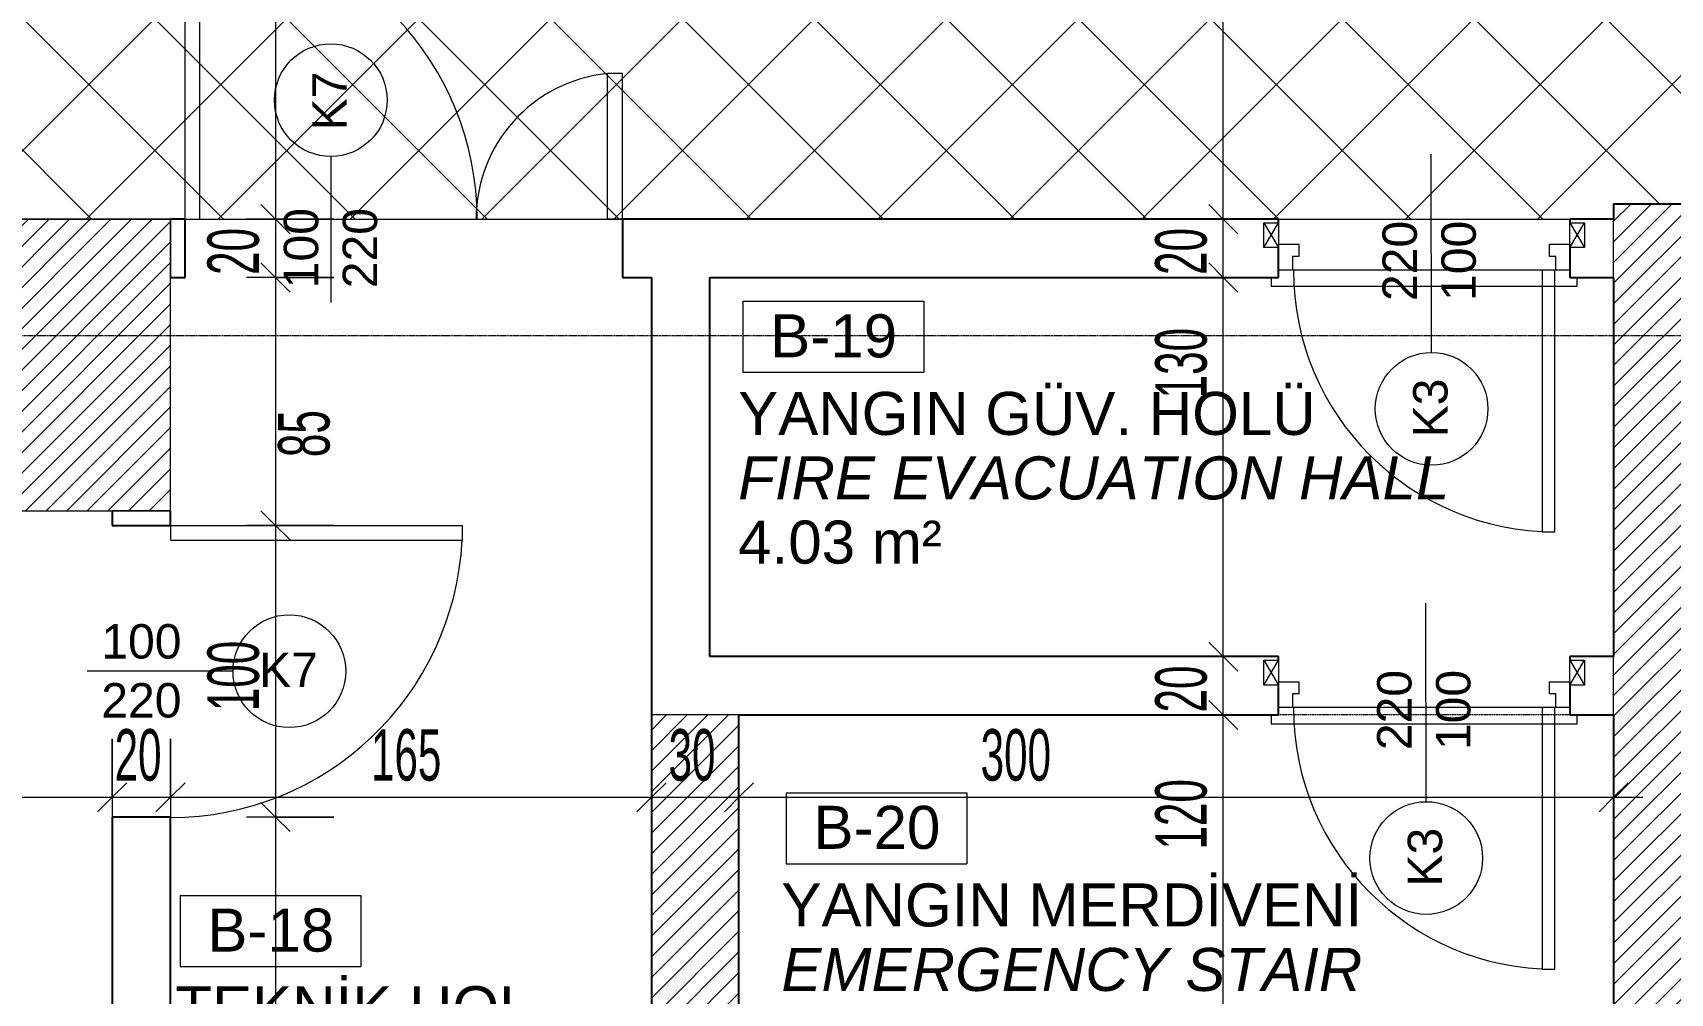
# Model space of a CAD drawing. Header units: centimetres. Extents: x -9345 to 11316, y -7197 to -3465.
# Drawn here: x -1354 to -793, y -5086 to -4757 of the extents above; entities that cross this region are included whole.
import ezdxf

# ---------------------------------------------------------------- set-up
doc = ezdxf.new("R2010")
doc.units = ezdxf.units.CM
doc.linetypes.add('Grid Line 1_4_', pattern=[1.11125, 0.635, -0.15875, 0.15875, -0.15875])
doc.linetypes.add('Overhead', pattern=[0.396875, 0.238125, -0.15875])
for name, color, linetype, lineweight in [('A-ANNO-DIMS', 211, 'Continuous', 9), ('A-ANNO-DIMS-100', 211, 'Continuous', 9), ('A-AREA-IDEN', 2, 'Continuous', 9), ('A-DETL-GENF', 92, 'Continuous', 9), ('A-DETL-THIN', 151, 'Continuous', 9), ('A-DOOR', 31, 'Continuous', 9), ('A-DOOR-FRAM', 31, 'Continuous', 18), ('A-DOOR-IDEN', 31, 'Continuous', 9), ('A-WALL', 113, 'Continuous', 9), ('A-WALL-PATT', 111, 'Continuous', 25), ('S-COLS', 52, 'Continuous', 9), ('S-GRID', 1, 'Continuous', 9), ('S-STRS-MBND', 31, 'Overhead', 9)]:
    doc.layers.add(name, color=color, linetype=linetype, lineweight=lineweight)
doc.styles.add('Arial_2', font='arial.ttf', dxfattribs={"height": 14.752994})
doc.styles.add('Arial_5', font='arial.ttf', dxfattribs={"height": 11.802395})
doc.styles.add('Arial_I', font='ariali.ttf', dxfattribs={"height": 14.752994})
doc.styles.add('Swis721 LtCn BT_1', font='swisscl.ttf', dxfattribs={"width": 0.8, "height": 17.639445})
doc.dimstyles.new('IUAS_DIMENSION_INSIDE_100', dxfattribs={"dimscale": 30.48, "dimtxt": 18, "dimasz": 0.328084, "dimexe": 0.328084, "dimexo": 0.0625, "dimgap": 0, "dimtad": 1, "dimdec": 0, "dimdsep": 46, "dimtxsty": 'Swis721 LtCn BT_1', "dimblk1": 'OBLIQUE', "dimblk2": 'OBLIQUE', "dimsah": 1, "dimcen": 0.09, "dimdle": 0.328084, "dimazin": 0, "dimtfac": 1, "dimtdec": 4, "dimtix": 1, "dimtmove": 0, "dimatfit": 3, "dimfxl": 0.656168, "dimfxlon": 1, "dimtvp": 1, "dimtolj": 1, "dimtzin": 0, "dimarcsym": 2})
doc.dimstyles.new('IUAS_DIMENSION_INSIDE_100_4', dxfattribs={"dimscale": 30.48, "dimtxt": 18, "dimasz": 0.328084, "dimexe": 0.328084, "dimexo": 0.0625, "dimgap": 0, "dimtad": 1, "dimdec": 0, "dimdsep": 46, "dimtxsty": 'Swis721 LtCn BT_1', "dimblk1": 'OBLIQUE', "dimblk2": 'OBLIQUE', "dimsah": 1, "dimcen": 0.09, "dimdle": 0.328084, "dimazin": 0, "dimtfac": 1, "dimtdec": 4, "dimtix": 1, "dimtmove": 2, "dimatfit": 3, "dimfxl": 0.656168, "dimfxlon": 1, "dimtvp": 1, "dimtolj": 1, "dimtzin": 0, "dimarcsym": 2})
pattern_1 = [(45, (0, 0), (-3.535534, 3.535534), [])]

# ---------------------------------------------------------------- blocks, each defined once
blk = doc.blocks.new('M_Single-Flush2 - IUAS_A_DOOR_K7 _yangına dayanıklı saç kapı  100x220_-1640812-_116_30 KONKORS KATI _ CONCOURSE LEVEL')
at = {"layer": 'A-DOOR', "lineweight": 18}
for p, q in [((50, -10), (44.9, -10)), ((44.9, -10.01), (44.9, -110.04)), ((50, -10.01), (50, -110.04)), ((50, -110.04), (44.9, -110.04))]:
    blk.add_line(p, q, dxfattribs=at)
at = {"layer": 'A-DOOR'}
blk.add_arc((50, -10), 100.17, 180.0034, 267.0816, dxfattribs=at)
blk = doc.blocks.new('M_Single-Flush1 - K1-KAPI 500 x 2200mm-1465101-_116_30 KONKORS KATI _ CONCOURSE LEVEL')
at = {"layer": 'A-DOOR', "lineweight": 18}
for p, q in [((19.9, 10.01), (19.9, 59.91)), ((25, 59.91), (19.9, 59.91)), ((25, 10.01), (25, 59.91)), ((25, 10), (19.9, 10))]:
    blk.add_line(p, q, dxfattribs=at)
at = {"layer": 'A-DOOR'}
blk.add_arc((25, 10), 50.17, 95.8345, 179.9933, dxfattribs=at)
blk = doc.blocks.new('M_Single-Flush2 - IUAS_A_DOOR_K7 _yangına dayanıklı saç kapı  100x220_-V4-_116_30 KONKORS KATI _ CONCOURSE LEVEL')
at = {"layer": 'A-DOOR', "lineweight": 18}
for p, q in [((44.9, -10), (44.9, -110.04)), ((50, -10), (44.9, -10)), ((50, -10), (50, -110.04)), ((50, -110.04), (44.9, -110.04))]:
    blk.add_line(p, q, dxfattribs=at)
at = {"layer": 'A-DOOR'}
blk.add_arc((50, -10), 100.17, 180, 267.0816, dxfattribs=at)
blk = doc.blocks.new('ExtSgl Flush Fire Escape - IUAS_A_DOOR_K3 _Yangın Kapısı 100x220_-1640866-_116_30 KONKORS KATI _ CONCOURSE LEVEL')
at = {"layer": 'A-DOOR'}
for p, q in [((-55, 0.25), (-50, 8.75)), ((-55, 8.75), (-50, 0.25)), ((-55, 0.25), (-55, 8.75)), ((-55, 8.75), (-50, 8.75)), ((-50, 8.75), (-50, 0.25)), ((50, 0.25), (55, 8.75)), ((50, 8.75), (55, 0.25)), ((50, 0.25), (50, 8.75)), ((50, 8.75), (55, 8.75)), ((55, 8.75), (55, 0.25)), ((-50, 0.25), (-55, 0.25)), ((55, 0.25), (50, 0.25)), ((-52.5, -10), (-52.5, -13)), ((44.85, -7.5), (-44.85, -7.5)), ((40.45, -7.5), (40.45, -97.2)), ((44.85, -7.5), (40.45, -7.5)), ((44.85, -97.2), (44.85, -7.5)), ((52.5, -13), (52.5, -10)), ((-52.5, -13), (52.5, -13)), ((40.45, -97.2), (44.85, -97.2))]:
    blk.add_line(p, q, dxfattribs=at)
blk.add_arc((44.85, -7.5), 89.7, 180, 270, dxfattribs=at)
at = {"layer": 'A-DOOR-FRAM'}
for p, q in [((-50, 1.4), (-42.95, 1.4)), ((-50, -7.5), (-50, 0.25)), ((-42.95, 1.4), (-42.95, -2.8)), ((42.95, 1.4), (50, 1.4)), ((42.95, -2.8), (42.95, 1.4)), ((50, 0.25), (50, -7.5)), ((-45.15, -2.8), (-45.15, -7.5)), ((-42.95, -2.8), (-45.15, -2.8)), ((45.15, -2.8), (42.95, -2.8)), ((45.15, -7.5), (45.15, -2.8)), ((-45.15, -7.5), (-50, -7.5)), ((50, -7.5), (45.15, -7.5))]:
    blk.add_line(p, q, dxfattribs=at)
blk = doc.blocks.new('IUAS_A_ROOM_100S - No_İsmi_Alan-1315501-_116_30 KONKORS KATI _ CONCOURSE LEVEL')
at = {"layer": 'A-AREA-IDEN'}
for p, q in [((-0.101, 0.1926), (-0.101, -0.0511)), ((-0.101, 0.1926), (0.5191, 0.1926)), ((0.5191, 0.1926), (0.5191, -0.0511)), ((-0.101, -0.0511), (0.5191, -0.0511))]:
    blk.add_line(p, q, dxfattribs=at)
blk = doc.blocks.new('DIMBLOCK152-_116_30 KONKORS KATI _ CONCOURSE LEVEL')
at = {"layer": 'A-ANNO-DIMS-100', "transparency": 16777216}
for p, q in [((-945.86, -4990.53), (-950.86, -4985.53)), ((-965.86, -4990.53), (-935.86, -4990.53)), ((-945.86, -4990.53), (-965.86, -4990.53)), ((-945.86, -5110.53), (-945.86, -4990.53)), ((-945.86, -4990.53), (-940.86, -4995.53)), ((-965.86, -5110.53), (-935.86, -5110.53)), ((-945.86, -5110.53), (-965.86, -5110.53)), ((-945.86, -5110.53), (-950.86, -5105.53)), ((-945.86, -5110.53), (-940.86, -5115.53))]:
    blk.add_line(p, q, dxfattribs=at)
at = {"layer": 'A-ANNO-DIMS-100', "color": 0, "transparency": 16777216, "insert": (-969.21, -5036.67), "char_height": 17.639, "width": 32.9143, "attachment_point": 1, "rotation": 90, "line_spacing_factor": 0.971848, "style": 'Swis721 LtCn BT_1'}
blk.add_mtext('120', dxfattribs=at)
blk = doc.blocks.new('_Oblique')
at = {"color": 0, "linetype": 'ByBlock', "lineweight": -2}
blk.add_line((-0.5, -0.5), (0.5, 0.5), dxfattribs=at)
blk = doc.blocks.new('DIMBLOCK153-_116_30 KONKORS KATI _ CONCOURSE LEVEL')
at = {"layer": 'A-ANNO-DIMS-100', "transparency": 16777216}
for p, q in [((-965.86, -4970.53), (-935.86, -4970.53)), ((-945.86, -4970.53), (-965.86, -4970.53)), ((-945.86, -4970.53), (-950.86, -4965.53)), ((-945.86, -4990.53), (-945.86, -4970.53)), ((-945.86, -4970.53), (-940.86, -4975.53)), ((-945.86, -4990.53), (-950.86, -4985.53)), ((-965.86, -4990.53), (-935.86, -4990.53)), ((-945.86, -4990.53), (-965.86, -4990.53)), ((-945.86, -4990.53), (-940.86, -4995.53))]:
    blk.add_line(p, q, dxfattribs=at)
at = {"layer": 'A-ANNO-DIMS-100', "color": 0, "transparency": 16777216, "insert": (-969.21, -4989.67), "char_height": 17.639, "width": 21.9429, "attachment_point": 1, "rotation": 90, "line_spacing_factor": 0.971848, "style": 'Swis721 LtCn BT_1'}
blk.add_mtext('20', dxfattribs=at)
blk = doc.blocks.new('DIMBLOCK154-_116_30 KONKORS KATI _ CONCOURSE LEVEL')
at = {"layer": 'A-ANNO-DIMS-100', "transparency": 16777216}
for p, q in [((-945.86, -4840.53), (-950.86, -4835.53)), ((-965.86, -4840.53), (-935.86, -4840.53)), ((-945.86, -4840.53), (-965.86, -4840.53)), ((-945.86, -4970.53), (-945.86, -4840.53)), ((-945.86, -4840.53), (-940.86, -4845.53)), ((-965.86, -4970.53), (-935.86, -4970.53)), ((-945.86, -4970.53), (-965.86, -4970.53)), ((-945.86, -4970.53), (-950.86, -4965.53)), ((-945.86, -4970.53), (-940.86, -4975.53))]:
    blk.add_line(p, q, dxfattribs=at)
at = {"layer": 'A-ANNO-DIMS-100', "color": 0, "transparency": 16777216, "insert": (-969.21, -4881.98), "char_height": 17.639, "width": 32.9143, "attachment_point": 1, "rotation": 90, "line_spacing_factor": 0.971848, "style": 'Swis721 LtCn BT_1'}
blk.add_mtext('130', dxfattribs=at)
blk = doc.blocks.new('DIMBLOCK155-_116_30 KONKORS KATI _ CONCOURSE LEVEL')
at = {"layer": 'A-ANNO-DIMS-100', "transparency": 16777216}
for p, q in [((-945.86, -4820.53), (-950.86, -4815.53)), ((-965.86, -4820.53), (-935.86, -4820.53)), ((-945.86, -4820.53), (-965.86, -4820.53)), ((-945.86, -4840.53), (-945.86, -4820.53)), ((-945.86, -4820.53), (-940.86, -4825.53)), ((-945.86, -4840.53), (-950.86, -4835.53)), ((-965.86, -4840.53), (-935.86, -4840.53)), ((-945.86, -4840.53), (-965.86, -4840.53)), ((-945.86, -4840.53), (-940.86, -4845.53))]:
    blk.add_line(p, q, dxfattribs=at)
at = {"layer": 'A-ANNO-DIMS-100', "color": 0, "transparency": 16777216, "insert": (-969.21, -4839.67), "char_height": 17.639, "width": 21.9429, "attachment_point": 1, "rotation": 90, "line_spacing_factor": 0.971848, "style": 'Swis721 LtCn BT_1'}
blk.add_mtext('20', dxfattribs=at)
blk = doc.blocks.new('DIMBLOCK156-_116_30 KONKORS KATI _ CONCOURSE LEVEL')
at = {"layer": 'A-ANNO-DIMS-100', "transparency": 16777216}
for p, q in [((-945.86, -4164.91), (-950.86, -4159.91)), ((-925.86, -4164.91), (-955.86, -4164.91)), ((-945.86, -4820.53), (-945.86, -4164.91)), ((-945.86, -4164.91), (-940.86, -4169.91)), ((-945.86, -4164.91), (-925.86, -4164.91)), ((-945.86, -4820.53), (-950.86, -4815.53)), ((-965.86, -4820.53), (-935.86, -4820.53)), ((-945.86, -4820.53), (-965.86, -4820.53)), ((-945.86, -4820.53), (-940.86, -4825.53))]:
    blk.add_line(p, q, dxfattribs=at)
at = {"layer": 'A-ANNO-DIMS-100', "color": 0, "transparency": 16777216, "insert": (-969.21, -4506.43), "char_height": 17.639, "width": 32.9143, "attachment_point": 1, "rotation": 90, "line_spacing_factor": 0.971848, "style": 'Swis721 LtCn BT_1'}
blk.add_mtext('656', dxfattribs=at)
blk = doc.blocks.new('DIMBLOCK188-_116_30 KONKORS KATI _ CONCOURSE LEVEL')
at = {"layer": 'A-ANNO-DIMS-100', "transparency": 16777216}
for p, q in [((-1456.98, -4998.76), (-1456.98, -5028.76)), ((-1456.98, -5018.76), (-1456.98, -4998.76)), ((-1326.98, -4998.76), (-1326.98, -5028.76)), ((-1326.98, -5018.76), (-1326.98, -4998.76)), ((-1456.98, -5018.76), (-1451.98, -5013.76)), ((-1326.98, -5018.76), (-1321.98, -5013.76)), ((-1456.98, -5018.76), (-1461.98, -5023.76)), ((-1456.98, -5018.76), (-1326.98, -5018.76)), ((-1326.98, -5018.76), (-1331.98, -5023.76))]:
    blk.add_line(p, q, dxfattribs=at)
at = {"layer": 'A-ANNO-DIMS-100', "color": 0, "transparency": 16777216, "insert": (-1405.7, -4995.41), "char_height": 17.639, "width": 32.9143, "attachment_point": 1, "line_spacing_factor": 0.971848, "style": 'Swis721 LtCn BT_1'}
blk.add_mtext('130', dxfattribs=at)
blk = doc.blocks.new('DIMBLOCK189-_116_30 KONKORS KATI _ CONCOURSE LEVEL')
at = {"layer": 'A-ANNO-DIMS-100', "transparency": 16777216}
for p, q in [((-1326.98, -4998.76), (-1326.98, -5028.76)), ((-1326.98, -5018.76), (-1326.98, -4998.76)), ((-1306.98, -4998.76), (-1306.98, -5028.76)), ((-1306.98, -5018.76), (-1306.98, -4998.76)), ((-1326.98, -5018.76), (-1321.98, -5013.76)), ((-1306.98, -5018.76), (-1301.98, -5013.76)), ((-1326.98, -5018.76), (-1331.98, -5023.76)), ((-1326.98, -5018.76), (-1306.98, -5018.76)), ((-1306.98, -5018.76), (-1311.98, -5023.76))]:
    blk.add_line(p, q, dxfattribs=at)
at = {"layer": 'A-ANNO-DIMS-100', "color": 0, "transparency": 16777216, "insert": (-1326.13, -4995.41), "char_height": 17.639, "width": 21.9429, "attachment_point": 1, "line_spacing_factor": 0.971848, "style": 'Swis721 LtCn BT_1'}
blk.add_mtext('20', dxfattribs=at)
blk = doc.blocks.new('DIMBLOCK190-_116_30 KONKORS KATI _ CONCOURSE LEVEL')
at = {"layer": 'A-ANNO-DIMS-100', "transparency": 16777216}
for p, q in [((-1306.98, -4998.76), (-1306.98, -5028.76)), ((-1306.98, -5018.76), (-1306.98, -4998.76)), ((-1141.98, -4998.76), (-1141.98, -5028.76)), ((-1141.98, -5018.76), (-1141.98, -4998.76)), ((-1306.98, -5018.76), (-1301.98, -5013.76)), ((-1141.98, -5018.76), (-1136.98, -5013.76)), ((-1306.98, -5018.76), (-1311.98, -5023.76)), ((-1306.98, -5018.76), (-1141.98, -5018.76)), ((-1141.98, -5018.76), (-1146.98, -5023.76))]:
    blk.add_line(p, q, dxfattribs=at)
at = {"layer": 'A-ANNO-DIMS-100', "color": 0, "transparency": 16777216, "insert": (-1238.2, -4995.41), "char_height": 17.639, "width": 32.9143, "attachment_point": 1, "line_spacing_factor": 0.971848, "style": 'Swis721 LtCn BT_1'}
blk.add_mtext('165', dxfattribs=at)
blk = doc.blocks.new('DIMBLOCK191-_116_30 KONKORS KATI _ CONCOURSE LEVEL')
at = {"layer": 'A-ANNO-DIMS-100', "transparency": 16777216}
for p, q in [((-1141.98, -4998.76), (-1141.98, -5028.76)), ((-1141.98, -5018.76), (-1141.98, -4998.76)), ((-1111.98, -4998.76), (-1111.98, -5028.76)), ((-1111.98, -5018.76), (-1111.98, -4998.76)), ((-1141.98, -5018.76), (-1136.98, -5013.76)), ((-1111.98, -5018.76), (-1106.98, -5013.76)), ((-1141.98, -5018.76), (-1146.98, -5023.76)), ((-1141.98, -5018.76), (-1111.98, -5018.76)), ((-1111.98, -5018.76), (-1116.98, -5023.76))]:
    blk.add_line(p, q, dxfattribs=at)
at = {"layer": 'A-ANNO-DIMS-100', "color": 0, "transparency": 16777216, "insert": (-1136.13, -4995.41), "char_height": 17.639, "width": 21.9429, "attachment_point": 1, "line_spacing_factor": 0.971848, "style": 'Swis721 LtCn BT_1'}
blk.add_mtext('30', dxfattribs=at)
blk = doc.blocks.new('DIMBLOCK192-_116_30 KONKORS KATI _ CONCOURSE LEVEL')
at = {"layer": 'A-ANNO-DIMS-100', "transparency": 16777216}
for p, q in [((-1111.98, -4998.76), (-1111.98, -5028.76)), ((-1111.98, -5018.76), (-1111.98, -4998.76)), ((-811.98, -4998.76), (-811.98, -5028.76)), ((-811.98, -5018.76), (-811.98, -4998.76)), ((-1111.98, -5018.76), (-1106.98, -5013.76)), ((-811.98, -5018.76), (-806.98, -5013.76)), ((-1111.98, -5018.76), (-1116.98, -5023.76)), ((-1111.98, -5018.76), (-801.98, -5018.76)), ((-811.98, -5018.76), (-816.98, -5023.76))]:
    blk.add_line(p, q, dxfattribs=at)
at = {"layer": 'A-ANNO-DIMS-100', "color": 0, "transparency": 16777216, "insert": (-1029.09, -4995.41), "char_height": 17.639, "width": 32.9143, "attachment_point": 1, "line_spacing_factor": 0.971848, "style": 'Swis721 LtCn BT_1'}
blk.add_mtext('300', dxfattribs=at)
blk = doc.blocks.new('DIMBLOCK202-_116_30 KONKORS KATI _ CONCOURSE LEVEL')
at = {"layer": 'A-ANNO-DIMS-100', "transparency": 16777216}
for p, q in [((-1270.95, -4140.53), (-1275.95, -4135.53)), ((-1250.95, -4140.53), (-1280.95, -4140.53)), ((-1270.95, -4140.53), (-1270.95, -4820.53)), ((-1270.95, -4140.53), (-1265.95, -4145.53)), ((-1270.95, -4140.53), (-1250.95, -4140.53)), ((-1270.95, -4820.53), (-1275.95, -4815.53)), ((-1250.95, -4820.53), (-1280.95, -4820.53)), ((-1270.95, -4820.53), (-1265.95, -4825.53)), ((-1270.95, -4820.53), (-1250.95, -4820.53))]:
    blk.add_line(p, q, dxfattribs=at)
at = {"layer": 'A-ANNO-DIMS-100', "color": 0, "transparency": 16777216, "insert": (-1294.3, -4494.24), "char_height": 17.639, "width": 32.9143, "attachment_point": 1, "rotation": 90, "line_spacing_factor": 0.971848, "style": 'Swis721 LtCn BT_1'}
blk.add_mtext('680', dxfattribs=at)
blk = doc.blocks.new('DIMBLOCK203-_116_30 KONKORS KATI _ CONCOURSE LEVEL')
at = {"layer": 'A-ANNO-DIMS-100', "transparency": 16777216}
for p, q in [((-1270.95, -4820.53), (-1275.95, -4815.53)), ((-1250.95, -4820.53), (-1280.95, -4820.53)), ((-1270.95, -4820.53), (-1270.95, -4840.53)), ((-1270.95, -4820.53), (-1265.95, -4825.53)), ((-1270.95, -4820.53), (-1250.95, -4820.53)), ((-1270.95, -4840.53), (-1275.95, -4835.53)), ((-1250.95, -4840.53), (-1280.95, -4840.53)), ((-1270.95, -4840.53), (-1265.95, -4845.53)), ((-1270.95, -4840.53), (-1250.95, -4840.53))]:
    blk.add_line(p, q, dxfattribs=at)
at = {"layer": 'A-ANNO-DIMS-100', "color": 0, "transparency": 16777216, "insert": (-1294.3, -4839.67), "char_height": 17.639, "width": 21.9429, "attachment_point": 1, "rotation": 90, "line_spacing_factor": 0.971848, "style": 'Swis721 LtCn BT_1'}
blk.add_mtext('20', dxfattribs=at)
blk = doc.blocks.new('DIMBLOCK204-_116_30 KONKORS KATI _ CONCOURSE LEVEL')
at = {"layer": 'A-ANNO-DIMS-100', "transparency": 16777216}
for p, q in [((-1270.95, -4840.53), (-1275.95, -4835.53)), ((-1250.95, -4840.53), (-1280.95, -4840.53)), ((-1270.95, -4840.53), (-1270.95, -4925.53)), ((-1270.95, -4840.53), (-1265.95, -4845.53)), ((-1270.95, -4840.53), (-1250.95, -4840.53)), ((-1250.95, -4925.53), (-1280.95, -4925.53)), ((-1270.95, -4925.53), (-1275.95, -4920.53)), ((-1270.95, -4925.53), (-1265.95, -4930.53)), ((-1270.95, -4925.53), (-1250.95, -4925.53))]:
    blk.add_line(p, q, dxfattribs=at)
at = {"layer": 'A-ANNO-DIMS-100', "color": 0, "transparency": 16777216, "insert": (-1270.07, -4902.13), "char_height": 17.639, "width": 21.9429, "attachment_point": 1, "rotation": 90, "line_spacing_factor": 0.971848, "style": 'Swis721 LtCn BT_1'}
blk.add_mtext('85', dxfattribs=at)
blk = doc.blocks.new('DIMBLOCK205-_116_30 KONKORS KATI _ CONCOURSE LEVEL')
at = {"layer": 'A-ANNO-DIMS-100', "transparency": 16777216}
for p, q in [((-1250.95, -4925.53), (-1280.95, -4925.53)), ((-1270.95, -4925.53), (-1275.95, -4920.53)), ((-1270.95, -4925.53), (-1270.95, -5025.53)), ((-1270.95, -4925.53), (-1265.95, -4930.53)), ((-1270.95, -4925.53), (-1250.95, -4925.53)), ((-1270.95, -5025.53), (-1275.95, -5020.53)), ((-1250.95, -5025.53), (-1280.95, -5025.53)), ((-1270.95, -5025.53), (-1265.95, -5030.53)), ((-1270.95, -5025.53), (-1250.95, -5025.53))]:
    blk.add_line(p, q, dxfattribs=at)
at = {"layer": 'A-ANNO-DIMS-100', "color": 0, "transparency": 16777216, "insert": (-1294.3, -4989.24), "char_height": 17.639, "width": 32.9143, "attachment_point": 1, "rotation": 90, "line_spacing_factor": 0.971848, "style": 'Swis721 LtCn BT_1'}
blk.add_mtext('100', dxfattribs=at)
blk = doc.blocks.new('DIMBLOCK206-_116_30 KONKORS KATI _ CONCOURSE LEVEL')
at = {"layer": 'A-ANNO-DIMS-100', "transparency": 16777216}
for p, q in [((-1270.95, -5025.53), (-1275.95, -5020.53)), ((-1250.95, -5025.53), (-1280.95, -5025.53)), ((-1270.95, -5025.53), (-1270.95, -5480.53)), ((-1270.95, -5025.53), (-1265.95, -5030.53)), ((-1270.95, -5025.53), (-1250.95, -5025.53)), ((-1270.95, -5480.53), (-1275.95, -5475.53)), ((-1250.95, -5480.53), (-1280.95, -5480.53)), ((-1270.95, -5480.53), (-1265.95, -5485.53)), ((-1270.95, -5480.53), (-1250.95, -5480.53))]:
    blk.add_line(p, q, dxfattribs=at)
at = {"layer": 'A-ANNO-DIMS-100', "color": 0, "transparency": 16777216, "insert": (-1294.3, -5266.74), "char_height": 17.639, "width": 32.9143, "attachment_point": 1, "rotation": 90, "line_spacing_factor": 0.971848, "style": 'Swis721 LtCn BT_1'}
blk.add_mtext('455', dxfattribs=at)
blk = doc.blocks.new('C_2mm - TR_Kapi_pozu_04_saga_uste_2mm-519964-_116_30 KONKORS KATI _ CONCOURSE LEVEL')
at = {"layer": 'A-DOOR-IDEN'}
blk.add_line((0.3146, 0), (-0.1854, 0), dxfattribs=at)
blk.add_circle((0.5078, 0), 0.1932, dxfattribs=at)
blk = doc.blocks.new('DOOR TAG SOLA C_2mm - TR_Kapi_pozu_04_saga_uste_2mm-1642461-_116_30 KONKORS KATI _ CONCOURSE LEVEL')
at = {"layer": 'A-DOOR-IDEN'}
blk.add_line((-0.3137, -0.007), (0.3666, -0.0062), dxfattribs=at)
blk.add_circle((-0.5069, -0.0072), 0.1932, dxfattribs=at)

msp = doc.modelspace()

# ---------------------------------------------------------------- hatches: boundary and pattern name
at = {"layer": 'A-DETL-GENF', "lineweight": 18}
h = msp.add_hatch(dxfattribs=at)
h.set_pattern_fill('FP_6', color=253, style=0, pattern_type=2)
h.set_pattern_definition([(45, (0, 0), (-22.62742, 22.62742), []), (135, (0, 0), (-22.62742, -22.62742), [])])
h.paths.add_polyline_path([(-2151.98, -6550.52), (-2151.98, -6310.53), (-2063.98, -6310.53), (-2063.98, -6130.53), (-2152.23, -6130.53), (-2152.23, -5950.53), (-2172.23, -5950.53), (-2172.23, -5575.47), (-2179.07, -5580.6), (-2186.56, -5584.7), (-2194.56, -5587.7), (-2202.91, -5589.53), (-2211.43, -5590.15), (-2219.95, -5589.56), (-2228.31, -5587.75), (-2236.32, -5584.78), (-2244.21, -5580.42), (-2250.67, -5575.59), (-2256.73, -5569.56), (-2261.86, -5562.73), (-2265.97, -5555.24), (-2268.98, -5547.24), (-2270.81, -5538.9), (-2271.44, -5530.38), (-2270.85, -5521.85), (-2269.06, -5513.5), (-2266.09, -5505.49), (-2262.02, -5497.98), (-2256.91, -5491.12), (-2250.89, -5485.06), (-2244.06, -5479.92), (-2236.57, -5475.81), (-2228.58, -5472.8), (-2220.23, -5470.95), (-2211.71, -5470.32), (-2203.36, -5470.93), (-2195.18, -5472.69), (-2187.32, -5475.58), (-2179.93, -5479.53), (-2173.17, -5484.47), (-2167.16, -5490.3), (-2162.02, -5496.91), (-2157.85, -5504.17), (-2154.73, -5511.94), (-2152.72, -5520.07), (-2151.86, -5528.4), (-2152.16, -5536.77), (-2153.63, -5545.01), (-2156.23, -5552.97), (-2159.91, -5560.49), (-1801.98, -5560.52), (-1801.98, -5057.62), (-1801.45, -5040.73), (-1799.72, -5023.92), (-1796.79, -5007.28), (-1792.67, -4990.89), (-1787.39, -4974.84), (-1780.98, -4959.21), (-1773.47, -4944.08), (-1764.89, -4929.52), (-1755.3, -4915.61), (-1744.73, -4902.43), (-1733.24, -4890.03), (-1720.9, -4878.49), (-1707.77, -4867.86), (-1693.91, -4858.2), (-1679.39, -4849.56), (-1664.29, -4841.97), (-1648.69, -4835.49), (-1632.66, -4830.14), (-1616.29, -4825.95), (-1599.67, -4822.94), (-1582.87, -4821.13), (-1565.98, -4820.52), (-811.98, -4820.52), (-811.98, -4815.27), (-661.98, -4815.27), (-661.98, -4164.91), (-811.98, -4164.91), (-811.98, -4140.52), (-2248.98, -4140.52), (-2248.98, -4460.52), (-3061.98, -4460.52), (-3061.98, -4140.52), (-3986.98, -4140.52), (-3986.98, -4320.53), (-4091.98, -4320.53), (-4091.98, -4630.53), (-3986.98, -4630.53), (-3986.98, -4810.52), (-3836.98, -4810.52), (-3836.98, -4910.52), (-3986.98, -4910.52), (-3986.98, -4814.92), (-4786.98, -4814.92), (-4786.98, -4910.53), (-4936.98, -4910.53), (-4936.98, -4815.47), (-4991.98, -4815.47), (-4991.98, -4140.52), (-6661.98, -4140.52), (-6661.98, -4165.41), (-6811.98, -4165.41), (-6811.98, -4816.78), (-6661.98, -4816.78), (-6661.98, -5290.53), (-4006.98, -5290.53), (-3987.44, -5291.15), (-3967.98, -5293.03), (-3948.68, -5296.15), (-3929.62, -5300.5), (-3910.87, -5306.07), (-3892.53, -5312.82), (-3874.65, -5320.73), (-3857.31, -5329.78), (-3840.59, -5339.91), (-3824.56, -5351.1), (-3809.27, -5363.29), (-3794.8, -5376.43), (-3781.2, -5390.48), (-3768.52, -5405.36), (-3756.83, -5421.03), (-3746.16, -5437.42), (-3735.92, -5455.8), (-3728.09, -5472.07), (-3720.75, -5490.19), (-3714.59, -5508.75), (-3709.63, -5527.66), (-3705.89, -5546.85), (-3703.39, -5566.24), (-3702.14, -5585.75), (-3702.14, -5605.3), (-3703.39, -5624.81), (-3705.89, -5644.21), (-3709.63, -5663.4), (-3714.59, -5682.31), (-3720.75, -5700.86), (-3728.09, -5718.99), (-3736.57, -5736.6), (-3746.17, -5753.64), (-3756.83, -5770.02), (-3768.53, -5785.69), (-3781.2, -5800.58), (-3794.8, -5814.62), (-3809.27, -5827.77), (-3824.56, -5839.96), (-3840.6, -5851.14), (-3857.32, -5861.28), (-3874.65, -5870.32), (-3892.53, -5878.24), (-3910.88, -5884.99), (-3929.62, -5890.55), (-3948.68, -5894.9), (-3967.98, -5898.02), (-3987.44, -5899.9), (-4006.98, -5900.53), (-6131.98, -5900.51), (-6131.98, -6190.52), (-4061.98, -6190.53), (-4061.98, -6370.53), (-3978.51, -6370.53), (-3978.51, -6550.51), (-2167.91, -6550.52)], flags=0)
h.paths.add_polyline_path([(-3186.98, -5580.53), (-3186.98, -5480.53), (-3036.98, -5480.53), (-3036.98, -5580.53), (-3159.77, -5580.53)], flags=0)
h.paths.add_polyline_path([(-3111.98, -4920.52), (-3120.52, -4919.91), (-3128.88, -4918.09), (-3136.9, -4915.1), (-3144.42, -4911), (-3151.27, -4905.87), (-3157.33, -4899.81), (-3162.46, -4892.96), (-3166.56, -4885.45), (-3169.55, -4877.43), (-3171.37, -4869.06), (-3171.98, -4860.52), (-3171.37, -4851.98), (-3169.55, -4843.62), (-3166.56, -4835.6), (-3162.46, -4828.08), (-3157.33, -4821.23), (-3151.27, -4815.18), (-3144.42, -4810.05), (-3136.9, -4805.94), (-3128.88, -4802.95), (-3120.52, -4801.13), (-3111.98, -4800.52), (-3103.44, -4801.13), (-3095.08, -4802.95), (-3087.06, -4805.94), (-3079.54, -4810.05), (-3072.69, -4815.18), (-3066.64, -4821.23), (-3061.5, -4828.08), (-3057.4, -4835.6), (-3054.41, -4843.62), (-3052.59, -4851.98), (-3051.98, -4860.52), (-3052.59, -4869.06), (-3054.41, -4877.43), (-3057.4, -4885.45), (-3061.5, -4892.96), (-3066.64, -4899.81), (-3072.69, -4905.87), (-3079.54, -4911), (-3087.06, -4915.1), (-3095.08, -4918.09), (-3103.44, -4919.91)], flags=0)
h.paths.add_polyline_path([(-2211.98, -4920.52), (-2220.52, -4919.91), (-2228.88, -4918.09), (-2236.9, -4915.1), (-2244.42, -4911), (-2251.27, -4905.87), (-2257.33, -4899.81), (-2262.46, -4892.96), (-2266.56, -4885.45), (-2269.55, -4877.43), (-2271.37, -4869.06), (-2271.98, -4860.52), (-2271.37, -4851.98), (-2269.55, -4843.62), (-2266.56, -4835.6), (-2262.46, -4828.08), (-2257.33, -4821.23), (-2251.27, -4815.18), (-2244.21, -4809.93), (-2236.9, -4805.94), (-2228.88, -4802.95), (-2220.52, -4801.13), (-2211.98, -4800.52), (-2203.44, -4801.13), (-2195.08, -4802.95), (-2187.06, -4805.94), (-2179.54, -4810.05), (-2172.69, -4815.18), (-2166.64, -4821.23), (-2161.5, -4828.08), (-2157.4, -4835.6), (-2154.41, -4843.62), (-2152.59, -4851.98), (-2151.98, -4860.52), (-2152.59, -4869.06), (-2154.41, -4877.43), (-2157.4, -4885.45), (-2161.5, -4892.96), (-2166.64, -4899.81), (-2172.69, -4905.87), (-2179.54, -4911), (-2187.06, -4915.1), (-2195.08, -4918.09), (-2203.44, -4919.91)], flags=0)
h.paths.add_polyline_path([(-5746.98, -4910.53), (-5896.98, -4910.53), (-5896.98, -4810.53), (-5746.98, -4810.53), (-5746.98, -4906.57)], flags=0)
h.paths.add_polyline_path([(-641.97, -4816.24), (-411.79, -4816.24), (-411.79, -4590.53), (-331.98, -4590.53), (-331.98, -4390.53), (-411.79, -4390.53), (-411.79, -4165.52), (-656.12, -4165.52), (-656.12, -4816.24)], flags=0)
h.paths.add_polyline_path([(-8424.27, -4815.52), (-6821.85, -4815.52), (-6821.85, -4165.52), (-8477.22, -4165.52), (-8477.22, -4390.53), (-8532.22, -4390.53), (-8532.22, -4590.53), (-8477.22, -4590.53), (-8477.22, -4815.52)], flags=0)
at = {"layer": 'A-WALL-PATT', "lineweight": 9}
h = msp.add_hatch(dxfattribs=at)
h.set_pattern_fill('FP_1', color=256, style=0, pattern_type=2)
h.set_pattern_definition(pattern_1)
h.paths.add_polyline_path([(-794.56, -6550.53), (-661.98, -6550.53), (-661.98, -4815.42), (-811.98, -4815.42), (-811.98, -6550.53)], flags=0)
h.paths.add_polyline_path([(-680.11, -4165.27), (-661.98, -4165.27), (-661.98, -3990.53), (-811.98, -3990.53), (-811.9, -4165.27), (-718.26, -4165.27)], flags=0)
h = msp.add_hatch(dxfattribs=at)
h.set_pattern_fill('FP_1', color=256, style=0, pattern_type=2)
h.set_pattern_definition(pattern_1)
h.paths.add_polyline_path([(-1111.98, -5500.53), (-1111.98, -4990.53), (-1141.98, -4990.53), (-1141.98, -5500.53)], flags=0)
at = {"layer": 'S-COLS'}
h = msp.add_hatch(dxfattribs=at)
h.set_pattern_fill('FP_1', color=256, style=0, pattern_type=2)
h.set_pattern_definition(pattern_1)
h.paths.add_polyline_path([(-1306.98, -4920.53), (-1306.98, -4820.53), (-1456.98, -4820.53), (-1456.98, -4920.53), (-1326.98, -4920.53)], flags=0)

# ---------------------------------------------------------------- linework, layer by layer
at = {"layer": 'A-DETL-THIN'}
for p, q in [((-811.98, -4820.52), (-811.98, -4815.27)), ((-811.98, -4815.27), (-661.98, -4815.27)), ((-1565.98, -4820.52), (-811.98, -4820.52))]:
    msp.add_line(p, q, dxfattribs=at)
at = {"layer": 'A-WALL', "lineweight": 25}
for p, q in [((-811.98, -4815.42), (-811.98, -4820.52)), ((-661.98, -4815.42), (-811.98, -4815.42)), ((-1301.98, -4820.53), (-1306.98, -4820.53)), ((-1301.98, -4840.53), (-1301.98, -4820.53)), ((-926.98, -4820.53), (-1151.98, -4820.53)), ((-1151.98, -4820.53), (-1151.98, -4840.53)), ((-926.98, -4821.78), (-926.98, -4820.53)), ((-811.98, -4820.53), (-826.98, -4820.53)), ((-826.98, -4820.53), (-826.98, -4821.78)), ((-926.98, -4840.53), (-926.98, -4830.28)), ((-826.98, -4830.28), (-826.98, -4840.53)), ((-1306.98, -4840.53), (-1301.98, -4840.53)), ((-1151.98, -4840.53), (-1141.98, -4840.53)), ((-1141.98, -4840.53), (-1141.98, -5480.53)), ((-1121.98, -4840.53), (-926.98, -4840.53)), ((-1121.98, -4970.53), (-1121.98, -4840.53)), ((-826.98, -4840.53), (-811.98, -4840.53)), ((-811.98, -4840.53), (-811.98, -4970.53)), ((-1326.98, -4920.53), (-1326.98, -4925.53)), ((-1326.98, -4925.53), (-1306.98, -4925.53)), ((-1306.98, -4925.53), (-1306.98, -4920.53)), ((-926.98, -4970.53), (-1121.98, -4970.53)), ((-926.98, -4971.78), (-926.98, -4970.53)), ((-811.98, -4970.53), (-826.98, -4970.53)), ((-826.98, -4970.53), (-826.98, -4971.78)), ((-926.98, -4990.53), (-926.98, -4980.28)), ((-826.98, -4980.28), (-826.98, -4990.53)), ((-1111.98, -4990.53), (-926.98, -4990.53)), ((-1111.98, -5500.53), (-1111.98, -4990.53)), ((-826.98, -4990.53), (-811.98, -4990.53)), ((-811.98, -4990.53), (-811.98, -5500.53)), ((-1306.98, -5025.53), (-1326.98, -5025.53)), ((-1326.98, -5025.53), (-1326.98, -5480.53)), ((-1306.98, -5500.53), (-1306.98, -5025.53))]:
    msp.add_line(p, q, dxfattribs=at)
at = {"layer": 'A-WALL'}
for p, q in [((-1306.98, -4820.53), (-1306.98, -4840.53)), ((-811.98, -4840.53), (-811.98, -4820.53)), ((-1306.98, -4920.53), (-1326.98, -4920.53)), ((-811.98, -4990.53), (-811.98, -4970.53)), ((-1111.98, -4990.53), (-1141.98, -4990.53))]:
    msp.add_line(p, q, dxfattribs=at)
at = {"layer": 'S-COLS'}
for p, q in [((-1306.98, -4820.53), (-1456.98, -4820.53)), ((-1306.98, -4840.53), (-1306.98, -4820.53)), ((-1306.98, -4920.53), (-1306.98, -4840.53)), ((-1456.98, -4920.53), (-1326.98, -4920.53)), ((-1326.98, -4920.53), (-1306.98, -4920.53))]:
    msp.add_line(p, q, dxfattribs=at)
at = {"layer": 'S-GRID', "linetype": 'Grid Line 1_4_'}
msp.add_line((1078.19, -4860.53), (-8251.71, -4860.53), dxfattribs=at)
at = {"layer": 'S-STRS-MBND'}
for p, q in [((-1111.98, -4990.53), (-1111.98, -5110.53)), ((-811.98, -4990.53), (-1111.98, -4990.53)), ((-811.98, -5110.53), (-811.98, -4990.53))]:
    msp.add_line(p, q, dxfattribs=at)

# ---------------------------------------------------------------- block references
at = {"layer": 'A-AREA-IDEN', "xscale": 99.99999999999994, "yscale": 99.99999999999994, "zscale": 99.99999999999994}
for p in [(-1100.51, -4867.95), (-1085.68, -5036.47), (-1293.56, -5071.71)]:
    msp.add_blockref('IUAS_A_ROOM_100S - No_İsmi_Alan-1315501-_116_30 KONKORS KATI _ CONCOURSE LEVEL', p, dxfattribs=at)
at = {"layer": 'A-DOOR'}
for name, p, rotation in [('M_Single-Flush2 - IUAS_A_DOOR_K7 _yangına dayanıklı saç kapı  100x220_-1640812-_116_30 KONKORS KATI _ CONCOURSE LEVEL', (-1251.98, -4830.53), 180), ('M_Single-Flush2 - IUAS_A_DOOR_K7 _yangına dayanıklı saç kapı  100x220_-V4-_116_30 KONKORS KATI _ CONCOURSE LEVEL', (-1316.98, -4975.53), 89.99999999999997)]:
    msp.add_blockref(name, p, dxfattribs=dict(at, rotation=rotation))
for name, p in [('M_Single-Flush1 - K1-KAPI 500 x 2200mm-1465101-_116_30 KONKORS KATI _ CONCOURSE LEVEL', (-1176.98, -4830.53)), ('ExtSgl Flush Fire Escape - IUAS_A_DOOR_K3 _Yangın Kapısı 100x220_-1640866-_116_30 KONKORS KATI _ CONCOURSE LEVEL', (-876.98, -4830.53)), ('ExtSgl Flush Fire Escape - IUAS_A_DOOR_K3 _Yangın Kapısı 100x220_-1640866-_116_30 KONKORS KATI _ CONCOURSE LEVEL', (-876.98, -4980.53))]:
    msp.add_blockref(name, p, dxfattribs=at)
at = {"layer": 'A-DOOR-IDEN', "xscale": 99.99999999999994, "yscale": 99.99999999999994, "zscale": 99.99999999999994, "rotation": 89.99999999999991}
for name, p in [('C_2mm - TR_Kapi_pozu_04_saga_uste_2mm-519964-_116_30 KONKORS KATI _ CONCOURSE LEVEL', (-1251.98, -4830.53)), ('DOOR TAG SOLA C_2mm - TR_Kapi_pozu_04_saga_uste_2mm-1642461-_116_30 KONKORS KATI _ CONCOURSE LEVEL', (-875.14, -4834.9)), ('DOOR TAG SOLA C_2mm - TR_Kapi_pozu_04_saga_uste_2mm-1642461-_116_30 KONKORS KATI _ CONCOURSE LEVEL', (-876.98, -4988.9))]:
    msp.add_blockref(name, p, dxfattribs=at)
at = {"layer": 'A-DOOR-IDEN', "xscale": 99.99999999999994, "yscale": 99.99999999999994, "zscale": 99.99999999999994}
msp.add_blockref('C_2mm - TR_Kapi_pozu_04_saga_uste_2mm-519964-_116_30 KONKORS KATI _ CONCOURSE LEVEL', (-1316.98, -4975.53), dxfattribs=at)

# ---------------------------------------------------------------- texts
at = {"layer": 'A-AREA-IDEN', "char_height": 14.753, "line_spacing_factor": 0.938532}
for s, insert, width, attachment_point, style in [('B-19', (-1079.51, -4853.17), 51.84, 2, 'Arial_2'), ('YANGIN GÜV. HOLÜ', (-1112.26, -4879.78), 235.26, 1, 'Arial_2'), ('FIRE EVACUATION HALL', (-1112.26, -4901.89), 291.6, 1, 'Arial_I'), ('4.03 m²', (-1112.26, -4923.89), 83.16, 1, 'Arial_2'), ('B-20', (-1064.68, -5021.69), 51.84, 2, 'Arial_2'), ('YANGIN MERDİVENİ', (-1097.43, -5048.3), 236.52, 1, 'Arial_2'), ('B-18', (-1272.56, -5056.93), 51.84, 2, 'Arial_2'), ('EMERGENCY STAIR', (-1097.43, -5070.41), 237.96, 1, 'Arial_I'), ('TEKNİK HOL', (-1305.31, -5083.54), 145.8, 1, 'Arial_2')]:
    msp.add_mtext(s, dxfattribs=dict(at, insert=insert, width=width, attachment_point=attachment_point, style=style))
at = {"layer": 'A-DOOR-IDEN', "char_height": 11.802, "attachment_point": 2, "rotation": 90, "line_spacing_factor": 0.938532, "style": 'Arial_5'}
for s, insert, width in [('K7', (-1258.35, -4780.04), 24.048), ('100', (-1268.11, -4830.48), 32.832), ('220', (-1247.9, -4830.48), 32.832), ('220', (-891.27, -4834.87), 32.832), ('100', (-871.06, -4834.84), 32.832), ('K3', (-880.76, -4885.3), 24.048), ('220', (-893.11, -4988.86), 32.832), ('100', (-872.9, -4988.84), 32.832), ('K3', (-882.6, -5039.3), 24.048)]:
    msp.add_mtext(s, dxfattribs=dict(at, insert=insert, width=width))
at = {"layer": 'A-DOOR-IDEN', "char_height": 11.802, "attachment_point": 2, "line_spacing_factor": 0.938532, "style": 'Arial_5'}
for s, insert, width in [('100', (-1316.94, -4959.4), 32.832), ('K7', (-1266.49, -4969.16), 24.048), ('220', (-1316.94, -4979.61), 32.832)]:
    msp.add_mtext(s, dxfattribs=dict(at, insert=insert, width=width))

# ---------------------------------------------------------------- dimensions: what is measured, and where the dimension line sits
at = {"layer": 'A-ANNO-DIMS'}
for base, p1, p2, angle, override, picture, middle in [((-1270.95, -4820.53), (-1250.95, -4140.53), (-1250.95, -4820.53), 90, {"dimpost": '<>', "dimfxl": 680}, 'DIMBLOCK202-_116_30 KONKORS KATI _ CONCOURSE LEVEL', (-1279.98, -4480.53)), ((-945.86, -4164.91), (-965.86, -4820.53), (-925.86, -4164.91), 90, {"dimpost": '<>', "dimfxl": 656.837161}, 'DIMBLOCK156-_116_30 KONKORS KATI _ CONCOURSE LEVEL', (-954.89, -4492.72)), ((-1270.95, -4840.53), (-1250.95, -4820.53), (-1250.95, -4840.53), 90, {"dimpost": '<>', "dimfxl": 20}, 'DIMBLOCK203-_116_30 KONKORS KATI _ CONCOURSE LEVEL', (-1279.98, -4830.53)), ((-945.86, -4820.53), (-965.86, -4840.53), (-965.86, -4820.53), 90, {"dimpost": '<>', "dimfxl": 20}, 'DIMBLOCK155-_116_30 KONKORS KATI _ CONCOURSE LEVEL', (-954.89, -4830.53)), ((-1270.95, -5025.53), (-1250.95, -4925.53), (-1250.95, -5025.53), 90, {"dimpost": '<>', "dimfxl": 100}, 'DIMBLOCK205-_116_30 KONKORS KATI _ CONCOURSE LEVEL', (-1279.98, -4975.53)), ((-945.86, -4970.53), (-965.86, -4990.53), (-965.86, -4970.53), 90, {"dimpost": '<>', "dimfxl": 20}, 'DIMBLOCK153-_116_30 KONKORS KATI _ CONCOURSE LEVEL', (-954.89, -4980.53)), ((-1326.98, -5018.76), (-1456.98, -4998.76), (-1326.98, -4998.76), 0, {"dimpost": '<>', "dimfxl": 130}, 'DIMBLOCK188-_116_30 KONKORS KATI _ CONCOURSE LEVEL', (-1391.98, -5009.72)), ((-1141.98, -5018.76), (-1306.98, -4998.76), (-1141.98, -4998.76), 0, {"dimpost": '<>', "dimfxl": 165}, 'DIMBLOCK190-_116_30 KONKORS KATI _ CONCOURSE LEVEL', (-1224.48, -5009.73)), ((-1270.95, -5480.53), (-1250.95, -5025.53), (-1250.95, -5480.53), 90, {"dimpost": '<>', "dimfxl": 455}, 'DIMBLOCK206-_116_30 KONKORS KATI _ CONCOURSE LEVEL', (-1279.95, -5253.03))]:
    dim = msp.add_linear_dim(base=base, p1=p1, p2=p2, angle=angle, dimstyle='IUAS_DIMENSION_INSIDE_100', override=override, dxfattribs=at)
    dim.commit()
    dim.dimension.update_dxf_attribs({"geometry": picture, "text_midpoint": middle})
for base, p1, p2, override, picture, middle in [((-1270.95, -4925.53), (-1250.95, -4840.53), (-1250.95, -4925.53), {"dimpost": '<>', "dimfxl": 85}, 'DIMBLOCK204-_116_30 KONKORS KATI _ CONCOURSE LEVEL', (-1258.31, -4891.16)), ((-945.86, -4840.53), (-965.86, -4970.53), (-965.86, -4840.53), {"dimpost": '<>', "dimfxl": 130}, 'DIMBLOCK154-_116_30 KONKORS KATI _ CONCOURSE LEVEL', (-957.45, -4865.52)), ((-945.86, -4990.53), (-965.86, -5110.53), (-965.86, -4990.53), {"dimpost": '<>', "dimfxl": 120}, 'DIMBLOCK152-_116_30 KONKORS KATI _ CONCOURSE LEVEL', (-957.45, -5020.22))]:
    dim = msp.add_linear_dim(base=base, p1=p1, p2=p2, angle=90, dimstyle='IUAS_DIMENSION_INSIDE_100_4', override=override, dxfattribs=at)
    dim.commit()
    dim.dimension.update_dxf_attribs({"geometry": picture, "text_midpoint": middle, "dimtype": 160, "text_rotation": 90})
for base, p1, p2, override, picture, middle in [((-1306.98, -5018.76), (-1326.98, -4998.76), (-1306.98, -4998.76), {"dimpost": '<>', "dimfxl": 20}, 'DIMBLOCK189-_116_30 KONKORS KATI _ CONCOURSE LEVEL', (-1316.98, -5009.73)), ((-1111.98, -5018.76), (-1141.98, -4998.76), (-1111.98, -4998.76), {"dimpost": '<>', "dimfxl": 30}, 'DIMBLOCK191-_116_30 KONKORS KATI _ CONCOURSE LEVEL', (-1126.98, -5009.72))]:
    dim = msp.add_linear_dim(base=base, p1=p1, p2=p2, dimstyle='IUAS_DIMENSION_INSIDE_100', override=override, dxfattribs=at)
    dim.commit()
    dim.dimension.update_dxf_attribs({"geometry": picture, "text_midpoint": middle})
dim = msp.add_linear_dim(base=(-811.98, -5018.76), p1=(-1111.98, -4998.76), p2=(-811.98, -4998.76), angle=0, dimstyle='IUAS_DIMENSION_INSIDE_100_4', override={"dimpost": '<>', "dimfxl": 300}, dxfattribs=at)
dim.commit()
dim.dimension.update_dxf_attribs({"geometry": 'DIMBLOCK192-_116_30 KONKORS KATI _ CONCOURSE LEVEL', "text_midpoint": (-1012.64, -5007.17), "dimtype": 160})

doc.saveas('drawing.dxf')
